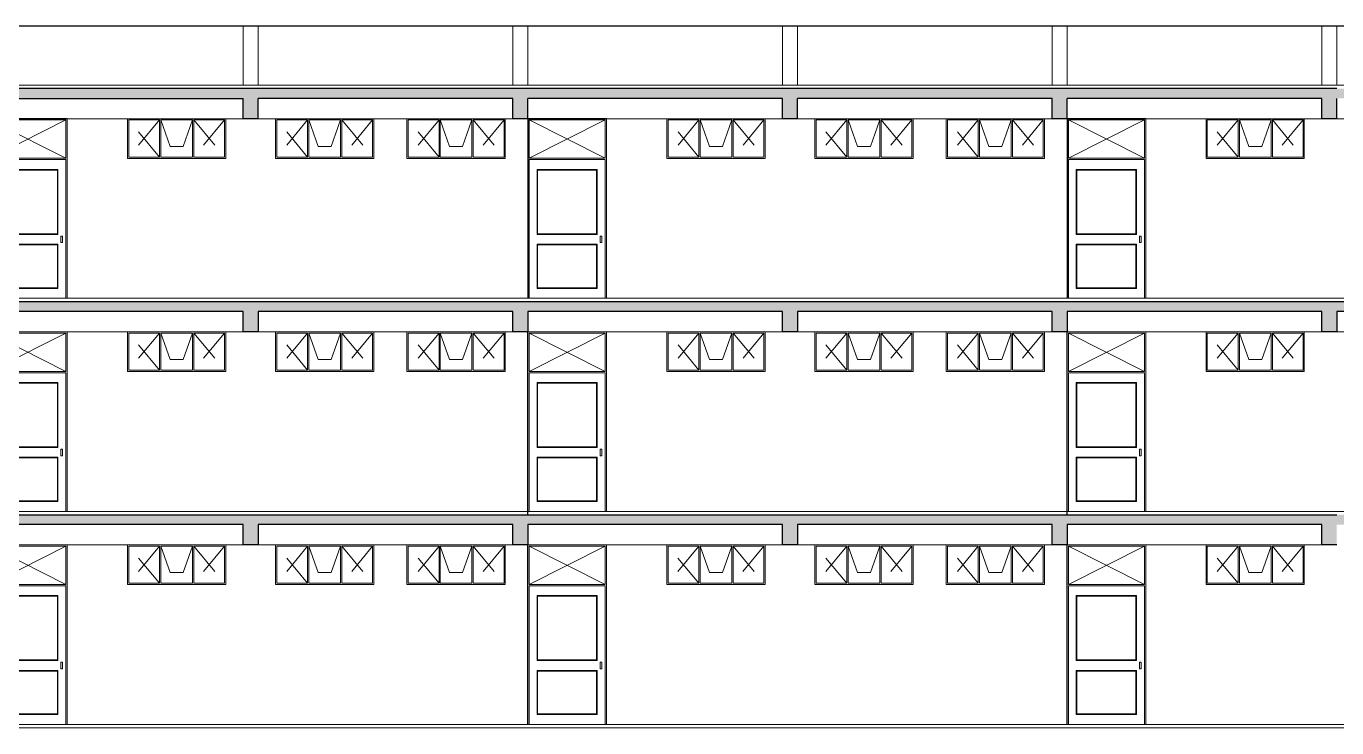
# Model space of a CAD drawing. Header units: metres. Extents: x 1545540 to 2027037, y 435419 to 693806.
# Drawn here: x 1961892 to 1981892, y 506841 to 517540 of the extents above; entities that cross this region are included whole.
import ezdxf

# ---------------------------------------------------------------- set-up
doc = ezdxf.new("R2010")
doc.units = ezdxf.units.M
doc.header["$LTSCALE"] = 1000
doc.linetypes.add('DASHED', pattern=[0.75, 0.5, -0.25])
for name, color, linetype, lineweight in [('coloum hatch', 254, 'Continuous', 9), ('Column', 252, 'Continuous', 30), ('Door', 54, 'Continuous', 13), ('elevation', 1, 'Continuous', 13), ('elevation-2', 1, 'Continuous', 5), ('FLOOR FINISH', 10, 'Continuous', 15), ('Hatch', 8, 'Continuous', 13), ('SLAB', 5, 'Continuous', 30), ('Ventilator', 6, 'DASHED', 18), ('Wall', 7, 'Continuous', 30), ('wall l', 7, 'Continuous', 20)]:
    doc.layers.add(name, color=color, linetype=linetype, lineweight=lineweight)

# ---------------------------------------------------------------- blocks, each defined once
blk = doc.blocks.new('Door')
at = {"layer": 'Door', "ltscale": 0.05}
for p, q in [((3648.704, 298.371), (3648.704, 301.111)), ((3648.704, 301.111), (3649.904, 301.111)), ((3648.724, 300.506), (3648.724, 301.091)), ((3648.724, 301.091), (3649.884, 301.091)), ((3648.724, 301.091), (3649.884, 300.506)), ((3649.884, 301.091), (3648.724, 300.506)), ((3649.884, 300.506), (3649.884, 301.091)), ((3649.904, 301.111), (3649.904, 298.371)), ((3649.904, 300.506), (3649.904, 301.071)), ((3649.884, 300.506), (3648.724, 300.506)), ((3649.884, 300.486), (3648.724, 300.486)), ((3649.764, 300.336), (3648.844, 300.336)), ((3648.844, 300.336), (3648.854, 300.326)), ((3649.754, 300.326), (3648.854, 300.326)), ((3649.754, 300.326), (3649.764, 300.336)), ((3648.854, 299.356), (3648.844, 299.346)), ((3648.844, 299.346), (3649.764, 299.346)), ((3648.854, 299.356), (3649.754, 299.356)), ((3649.754, 299.356), (3649.764, 299.346)), ((3648.844, 299.196), (3649.764, 299.196)), ((3648.854, 299.186), (3648.844, 299.196)), ((3648.854, 299.186), (3649.754, 299.186)), ((3649.754, 299.186), (3649.764, 299.196)), ((3648.854, 298.531), (3648.844, 298.521)), ((3649.764, 298.521), (3648.844, 298.521)), ((3649.754, 298.531), (3648.854, 298.531)), ((3649.754, 298.531), (3649.764, 298.521)), ((3649.904, 298.371), (3648.704, 298.371))]:
    blk.add_line(p, q, dxfattribs=at)
for points in [[(3648.724, 300.486), (3648.724, 298.371)], [(3649.884, 298.371), (3649.884, 300.486)], [(3648.844, 300.336), (3648.844, 299.346)], [(3648.854, 300.326), (3648.854, 299.356)], [(3649.754, 299.356), (3649.754, 300.326)], [(3649.764, 299.346), (3649.764, 300.336)], [(3648.844, 299.196), (3648.844, 298.521)], [(3648.854, 299.186), (3648.854, 298.531)], [(3649.754, 298.531), (3649.754, 299.186)], [(3649.764, 298.521), (3649.764, 299.196)]]:
    blk.add_lwpolyline(points, dxfattribs=at)
blk.add_lwpolyline([(3648.774, 299.321), (3648.799, 299.321), (3648.799, 299.221), (3648.774, 299.221)], close=True, dxfattribs=at)

msp = doc.modelspace()

# ---------------------------------------------------------------- hatches: boundary and pattern name
at = {"layer": 'Hatch', "ltscale": 0.05}
h = msp.add_hatch(dxfattribs=at)
h.set_pattern_fill('AR-CONC', color=256, scale=30, style=0)
h.set_pattern_definition([(130, (5654835.2, 949344.85), (-215.178055, -18.8256405), [22.5, -247.5]), (185, (5654835.2, 949344.85), (41.6254, 225.65764), [18, -198]), (79.5486, (5654817.26, 949343.28), (-173.552814, 206.831863), [19.122057, -210.342634]), (133.8158, (5654835.2, 949404.85), (-320.172315, -49.655704), [33.75, -371.25]), (83.3644, (5654808.5, 949400.7), (-280.398812, 292.23536), [28.683086, -315.5139]), (188.8158, (5654835.2, 949404.85), (-280.398583, 292.23558), [27, -297]), (159, (5654805.2, 949389.85), (-179.072116, -120.785667), [22.5, -247.5]), (214, (5654805.2, 949389.85), (-72.9946, 217.545013), [18, -198]), (108.5486, (5654790.27, 949379.78), (-252.066789, 96.759149), [19.122057, -210.342634]), (142.5, (5654835.2, 949344.85), (-3.6479566, 99.8681561), [0, -195.6, 0, -201, 0, -198.75]), (172.5, (5654835.2, 949344.85), (-78.9208612, 118.3235135), [0, -114.6, 0, -191.1, 0, -75.75]), (212.5, (5654902.1, 949344.85), (-160.1467308, -6.7664615), [0, -75, 0, -234, 0, -310.5]), (222.5, (5654932.1, 949344.85), (-174.955851, 30.0314947), [0, -97.5, 0, -155.4, 0, -220.5])])
h.paths.add_polyline_path([(1961087.1851, 516590.4103), (1981892.1851, 516590.4103), (1998352.1851, 516590.4103), (2002467.1851, 516590.4103), (2002467.1851, 516130.4103), (2002237.1851, 516130.4103), (2002237.1851, 516440.4103), (1998352.1851, 516440.4103), (1998352.1851, 516130.4103), (1998122.1851, 516130.4103), (1998122.1851, 516440.4103), (1994237.1851, 516440.4103), (1994237.1851, 516130.4103), (1994007.1851, 516130.4103), (1994007.1851, 516440.4103), (1990122.1851, 516440.4103), (1990122.1851, 516130.4103), (1989892.1851, 516130.4103), (1989892.1851, 516440.4103), (1986007.1851, 516440.4103), (1986007.1851, 516130.4103), (1985777.1851, 516130.4103), (1985777.1851, 516440.4103), (1981892.1851, 516440.4103), (1981892.1851, 516130.4103), (1981662.1851, 516130.4103), (1981662.1851, 516440.4103), (1977777.1851, 516440.4103), (1977777.1851, 516130.4103), (1977547.1851, 516130.4103), (1977547.1851, 516440.4103), (1973662.1851, 516440.4103), (1973662.1851, 516130.4103), (1973432.1851, 516130.4103), (1973432.1851, 516440.4103), (1969547.1851, 516440.4103), (1969547.1851, 516130.4103), (1969317.1851, 516130.4103), (1969317.1851, 516440.4103), (1965432.1851, 516440.4103), (1965432.1851, 516130.4103), (1965202.1851, 516130.4103), (1965202.1851, 516440.4103), (1961316.2869, 516440.4103), (1961316.2869, 516060.2694), (1961087.1851, 516060.2694)])
h = msp.add_hatch(dxfattribs=at)
h.set_pattern_fill('AR-CONC', color=256, scale=30, style=0)
h.set_pattern_definition([(130, (5654835.2, 962917.68), (-215.178055, -18.8256405), [22.5, -247.5]), (185, (5654835.2, 962917.68), (41.6254, 225.65764), [18, -198]), (79.5486, (5654817.26, 962916.11), (-173.552814, 206.831863), [19.122057, -210.342634]), (133.8158, (5654835.2, 962977.68), (-320.172315, -49.655704), [33.75, -371.25]), (83.3644, (5654808.5, 962973.54), (-280.398812, 292.23536), [28.683086, -315.5139]), (188.8158, (5654835.2, 962977.68), (-280.398583, 292.23558), [27, -297]), (159, (5654805.2, 962962.68), (-179.072116, -120.785667), [22.5, -247.5]), (214, (5654805.2, 962962.68), (-72.9946, 217.545013), [18, -198]), (108.5486, (5654790.27, 962952.62), (-252.066789, 96.759149), [19.122057, -210.342634]), (142.5, (5654835.2, 962917.68), (-3.6479566, 99.8681561), [0, -195.6, 0, -201, 0, -198.75]), (172.5, (5654835.2, 962917.68), (-78.9208612, 118.3235135), [0, -114.6, 0, -191.1, 0, -75.75]), (212.5, (5654902.1, 962917.68), (-160.1467308, -6.7664615), [0, -75, 0, -234, 0, -310.5]), (222.5, (5654932.1, 962917.68), (-174.955851, 30.0314947), [0, -97.5, 0, -155.4, 0, -220.5])])
h.paths.add_polyline_path([(1981892.1851, 513190.6183), (1981892.1851, 512880.6183), (1981662.1851, 512880.6183), (1981662.1851, 513190.6183), (1977777.1851, 513190.6183), (1977777.1851, 512880.6183), (1977547.1851, 512880.6183), (1977547.1851, 513190.6183), (1973662.1851, 513190.6183), (1973662.1851, 512880.6183), (1973432.1851, 512880.6183), (1973432.1851, 513190.6183), (1969547.1851, 513190.6183), (1969547.1851, 512880.6183), (1969317.1851, 512880.6183), (1969317.1851, 513190.6183), (1965432.1851, 513190.6183), (1965432.1851, 512880.6183), (1965202.1851, 512880.6183), (1965202.1851, 513190.6183), (1961317.1851, 513190.6183), (1961317.2081, 512810.4779), (1961087.2081, 512810.4779), (1961087.1851, 513340.6183), (1981892.1851, 513340.6183), (1998352.1851, 513340.6183), (2002467.1851, 513340.6183), (2002467.1851, 512880.6183), (2002237.1851, 512880.6183), (2002237.1851, 513190.6183), (1998352.1851, 513190.6183), (1998352.1851, 512880.6183), (1998122.1851, 512880.6183), (1998122.1851, 513190.6183), (1994237.1851, 513190.6183), (1994237.1851, 512880.6183), (1994007.1851, 512880.6183), (1994007.1851, 513190.6183), (1990122.1851, 513190.6183), (1990122.1851, 512880.6183), (1989892.1851, 512880.6183), (1989892.1851, 513190.6183), (1986007.1851, 513190.6183), (1986007.1851, 512880.6183), (1985777.1851, 512880.6183), (1985777.1851, 513190.6183)])
h = msp.add_hatch(dxfattribs=at)
h.set_pattern_fill('AR-CONC', color=256, scale=30, style=0)
h.set_pattern_definition([(130, (5654835.2, 959668.17), (-215.178055, -18.8256405), [22.5, -247.5]), (185, (5654835.2, 959668.17), (41.6254, 225.65764), [18, -198]), (79.5486, (5654817.26, 959666.6), (-173.552814, 206.831863), [19.122057, -210.342634]), (133.8158, (5654835.2, 959728.17), (-320.172315, -49.655704), [33.75, -371.25]), (83.3644, (5654808.5, 959724.03), (-280.398812, 292.23536), [28.683086, -315.5139]), (188.8158, (5654835.2, 959728.17), (-280.398583, 292.23558), [27, -297]), (159, (5654805.2, 959713.17), (-179.072116, -120.785667), [22.5, -247.5]), (214, (5654805.2, 959713.17), (-72.9946, 217.545013), [18, -198]), (108.5486, (5654790.27, 959703.1), (-252.066789, 96.759149), [19.122057, -210.342634]), (142.5, (5654835.2, 959668.17), (-3.6479566, 99.8681561), [0, -195.6, 0, -201, 0, -198.75]), (172.5, (5654835.2, 959668.17), (-78.9208612, 118.3235135), [0, -114.6, 0, -191.1, 0, -75.75]), (212.5, (5654902.1, 959668.17), (-160.1467308, -6.7664615), [0, -75, 0, -234, 0, -310.5]), (222.5, (5654932.1, 959668.17), (-174.955851, 30.0314947), [0, -97.5, 0, -155.4, 0, -220.5])])
h.paths.add_polyline_path([(1981892.1851, 509941.1075), (1981892.1851, 509631.1075), (1981662.1851, 509631.1075), (1981662.1851, 509941.1075), (1977777.1851, 509941.1075), (1977777.1851, 509631.1075), (1977547.1851, 509631.1075), (1977547.1851, 509941.1075), (1973662.1851, 509941.1075), (1973662.1851, 509631.1075), (1973432.1851, 509631.1075), (1973432.1851, 509941.1075), (1969547.1851, 509941.1075), (1969547.1851, 509631.1075), (1969317.1851, 509631.1075), (1969317.1851, 509941.1075), (1965432.1851, 509941.1075), (1965432.1851, 509631.1075), (1965202.1851, 509631.1075), (1965202.1851, 509941.1075), (1961317.1851, 509941.1075), (1961317.2081, 509560.9671), (1961087.2081, 509560.9671), (1961087.1851, 510091.1075), (1981892.1851, 510091.1075), (1998352.1851, 510091.1075), (2002467.1851, 510091.1075), (2002467.1851, 509631.1075), (2002237.1851, 509631.1075), (2002237.1851, 509941.1075), (1998352.1851, 509941.1075), (1998352.1851, 509631.1075), (1998122.1851, 509631.1075), (1998122.1851, 509941.1075), (1994237.1851, 509941.1075), (1994237.1851, 509631.1075), (1994007.1851, 509631.1075), (1994007.1851, 509941.1075), (1990122.1851, 509941.1075), (1990122.1851, 509631.1075), (1989892.1851, 509631.1075), (1989892.1851, 509941.1075), (1986007.1851, 509941.1075), (1986007.1851, 509631.1075), (1985777.1851, 509631.1075), (1985777.1851, 509941.1075)])

# ---------------------------------------------------------------- linework, layer by layer
at = {"layer": 'coloum hatch', "ltscale": 0.05}
for p, q in [((1965202.1851, 516640.4103), (1965202.1851, 517540.4103)), ((1965432.1851, 516640.4103), (1965432.1851, 517540.4103)), ((1969317.1851, 516640.4103), (1969317.1851, 517540.4103)), ((1969547.1851, 516640.4103), (1969547.1851, 517540.4103)), ((1973432.1851, 516640.4103), (1973432.1851, 517540.4103)), ((1973662.1851, 516640.4103), (1973662.1851, 517540.4103)), ((1977547.1851, 516640.4103), (1977547.1851, 517540.4103)), ((1977777.1851, 516640.4103), (1977777.1851, 517540.4103)), ((1981662.1851, 516640.4103), (1981662.1851, 517540.4103)), ((1981892.1851, 516640.4103), (1981892.1851, 517540.4103)), ((1969547.1851, 512880.6183), (1969547.1851, 510090.9671)), ((1977777.1851, 512880.6183), (1977777.1851, 510090.9671)), ((1969547.1851, 509630.9671), (1969547.1851, 506891.316)), ((1977777.1851, 509630.9671), (1977777.1851, 506891.316))]:
    msp.add_line(p, q, dxfattribs=at)
at = {"layer": 'Column', "ltscale": 0.05}
for p, q in [((1969547.1851, 516130.4103), (1969547.1851, 513390.6183)), ((1977777.1851, 516130.4103), (1977777.1851, 513388.8414)), ((1969547.1851, 510090.9671), (1969547.1851, 512880.6183)), ((1977777.1851, 510090.9671), (1977777.1851, 512880.6183)), ((1969547.1851, 506891.316), (1969547.1851, 509630.9671)), ((1977777.1851, 506891.316), (1977777.1851, 509630.9671))]:
    msp.add_line(p, q, dxfattribs=at)
at = {"layer": 'elevation', "ltscale": 0.05}
for p, q in [((2002470.6673, 516640.4103), (1961317.1851, 516640.4103)), ((2018966.2869, 513390.6183), (1961086.287, 513390.6183)), ((2018966.2869, 510140.9671), (1961086.287, 510140.9671))]:
    msp.add_line(p, q, dxfattribs=at)
at = {"layer": 'elevation-2', "ltscale": 0.05}
for p, q in [((1965202.1851, 516130.4103), (1961317.1851, 516130.4103)), ((1969317.1851, 516130.4103), (1965432.1851, 516130.4103)), ((1973432.1851, 516130.4103), (1969547.1851, 516130.4103)), ((1977547.1851, 516130.4103), (1973662.1851, 516130.4103)), ((1981662.1851, 516130.4103), (1977777.1851, 516130.4103)), ((1985777.1851, 516130.4103), (1981892.1851, 516130.4103)), ((1965202.1851, 512880.6183), (1961317.1851, 512880.6183)), ((1969317.1851, 512880.6183), (1965431.9286, 512880.6183)), ((1973431.9987, 512880.6182), (1969547.1851, 512880.6182)), ((1977547.1851, 512880.6182), (1973662.1851, 512880.6182)), ((1981662.1851, 512880.6183), (1977777.1851, 512880.6183)), ((1985777.1851, 512880.6183), (1981892.1851, 512880.6183)), ((1965202.1851, 509630.9671), (1961316.287, 509630.9671)), ((1969317.1851, 509630.9671), (1965432.1851, 509630.9671)), ((1973432.1851, 509630.9671), (1969547.1851, 509630.9671)), ((1977547.1851, 509630.9671), (1973662.1851, 509630.9671)), ((1981662.1851, 509630.9671), (1977777.1851, 509630.9671))]:
    msp.add_line(p, q, dxfattribs=at)
at = {"layer": 'FLOOR FINISH', "ltscale": 0.05}
for p, q in [((2018966.2869, 513390.7592), (1961086.287, 513390.7592)), ((2018966.2869, 510140.9671), (1961086.287, 510140.9671)), ((2018966.2869, 506891.316), (1956256.287, 506891.316))]:
    msp.add_line(p, q, dxfattribs=at)
at = {"layer": 'SLAB', "ltscale": 0.05}
for p, q in [((1981892.1851, 516590.4103), (1961087.1851, 516590.4103)), ((1965202.1851, 516130.4103), (1965202.1851, 516440.4103)), ((1969317.1851, 516440.4103), (1965432.01, 516440.4103)), ((1965432.1851, 516130.4103), (1965432.1851, 516440.4103)), ((1969317.1851, 516130.4103), (1969317.1851, 516440.4103)), ((1969547.1851, 516130.4103), (1969547.1851, 516440.4103)), ((1973432.1851, 516440.4103), (1969547.1851, 516440.4103)), ((1973432.1851, 516130.4103), (1973432.1851, 516440.4103)), ((1973662.1851, 516130.4103), (1973662.1851, 516440.4103)), ((1977547.1851, 516440.4103), (1973662.1851, 516440.4103)), ((1977547.1851, 516130.4103), (1977547.1851, 516440.4103)), ((1981662.1851, 516440.4103), (1977777.1851, 516440.4103)), ((1977777.1851, 516130.4103), (1977777.1851, 516440.4103)), ((1981662.1851, 516130.4103), (1981662.1851, 516440.4103)), ((1981892.1851, 516130.4103), (1981892.1851, 516440.4103)), ((1965432.1851, 516130.4103), (1965202.1851, 516130.4103)), ((1969547.1851, 516130.4103), (1969317.1851, 516130.4103)), ((1973662.1851, 516130.4103), (1973432.1851, 516130.4103)), ((1977777.1851, 516130.4103), (1977547.1851, 516130.4103)), ((1981892.1851, 516130.4103), (1981662.1851, 516130.4103))]:
    msp.add_line(p, q, dxfattribs=at)
for points in [[(1961087.1851, 516590.4103), (1961087.1851, 516060.2694), (1961316.2869, 516060.2694), (1961316.2869, 516440.4103), (1965202.1851, 516440.4103)], [(1961087.1851, 513340.6183), (1981892.1851, 513340.6183), (1998352.1851, 513340.6183), (2002467.1851, 513340.6183), (2002467.1851, 512880.6183), (2002237.1851, 512880.6183), (2002237.1851, 513190.6183), (1998352.1851, 513190.6183), (1998352.1851, 512880.6183), (1998122.1851, 512880.6183), (1998122.1851, 513190.6183), (1994237.1851, 513190.6183), (1994237.1851, 512880.6183), (1994007.1851, 512880.6183), (1994007.1851, 513190.6183), (1990122.1851, 513190.6183), (1990122.1851, 512880.6183), (1989892.1851, 512880.6183), (1989892.1851, 513190.6183), (1986007.1851, 513190.6183), (1986007.1851, 512880.6183), (1985777.1851, 512880.6183), (1985777.1851, 513190.6183), (1981892.1851, 513190.6183)], [(1981892.1851, 513190.6183), (1981892.1851, 512880.6183), (1981662.1851, 512880.6183), (1981662.1851, 513190.6183), (1977777.1851, 513190.6183), (1977777.1851, 512880.6183), (1977547.1851, 512880.6183), (1977547.1851, 513190.6183), (1973662.1851, 513190.6183), (1973662.1851, 512880.6183), (1973432.1851, 512880.6183), (1973432.1851, 513190.6183), (1969547.1851, 513190.6183), (1969547.1851, 512880.6183), (1969317.1851, 512880.6183), (1969317.1851, 513190.6183), (1965432.1851, 513190.6183), (1965432.1851, 512880.6183), (1965202.1851, 512880.6183), (1965202.1851, 513190.6183), (1961317.1851, 513190.6183)], [(1961087.1851, 510090.9671), (1981892.1851, 510090.9671)], [(1965432.1851, 509940.9671), (1965432.1851, 509630.9671), (1965202.1851, 509630.9671), (1965202.1851, 509940.9671), (1961316.287, 509940.9671)], [(1981892.1851, 509630.9671), (1981662.1851, 509630.9671), (1981662.1851, 509940.9671), (1977777.1851, 509940.9671), (1977777.1851, 509630.9671), (1977547.1851, 509630.9671), (1977547.1851, 509940.9671), (1973662.1851, 509940.9671), (1973662.1851, 509630.9671), (1973432.1851, 509630.9671), (1973432.1851, 509940.9671), (1969547.1851, 509940.9671), (1969547.1851, 509630.9671), (1969317.1851, 509630.9671), (1969317.1851, 509940.9671), (1965432.0101, 509940.9671)]]:
    msp.add_lwpolyline(points, dxfattribs=at)
at = {"layer": 'Ventilator', "linetype": 'Continuous'}
for p, q in [((1963456.2869, 516110.4103), (1963926.2869, 516110.4103)), ((1963456.2869, 515545.4103), (1963456.2869, 516110.4103)), ((1963926.2869, 515545.4103), (1963926.2869, 516110.4103)), ((1963946.2869, 516110.4103), (1964428.7869, 516110.4103)), ((1963946.2869, 515545.4103), (1963946.2869, 516110.4103)), ((1964428.7869, 516110.4103), (1964428.7869, 515545.4103)), ((1964448.7869, 516110.4103), (1964918.7869, 516110.4103)), ((1964448.7869, 516110.4103), (1964448.7869, 515545.4103)), ((1964918.7869, 516110.4103), (1964918.7869, 515545.4103)), ((1965716.2869, 516110.4104), (1966186.2869, 516110.4104)), ((1965716.2869, 515545.4104), (1965716.2869, 516110.4104)), ((1966186.2869, 515545.4104), (1966186.2869, 516110.4104)), ((1966206.2869, 516110.4104), (1966688.7869, 516110.4104)), ((1966206.2869, 515545.4104), (1966206.2869, 516110.4104)), ((1966688.7869, 516110.4104), (1966688.7869, 515545.4104)), ((1966708.7869, 516110.4104), (1967178.7869, 516110.4104)), ((1966708.7869, 516110.4104), (1966708.7869, 515545.4104)), ((1967178.7869, 516110.4104), (1967178.7869, 515545.4104)), ((1967721.2869, 516110.4103), (1968191.2869, 516110.4103)), ((1967721.2869, 515545.4103), (1967721.2869, 516110.4103)), ((1968191.2869, 515545.4103), (1968191.2869, 516110.4103)), ((1968211.2869, 516110.4103), (1968693.7869, 516110.4103)), ((1968211.2869, 515545.4103), (1968211.2869, 516110.4103)), ((1968693.7869, 516110.4103), (1968693.7869, 515545.4103)), ((1968713.7869, 516110.4103), (1969183.7869, 516110.4103)), ((1968713.7869, 516110.4103), (1968713.7869, 515545.4103)), ((1969183.7869, 516110.4103), (1969183.7869, 515545.4103)), ((1971688.4493, 516110.4103), (1972158.4493, 516110.4103)), ((1971688.4493, 515545.4103), (1971688.4493, 516110.4103)), ((1972158.4493, 515545.4103), (1972158.4493, 516110.4103)), ((1972178.4493, 516110.4103), (1972660.9493, 516110.4103)), ((1972178.4493, 515545.4103), (1972178.4493, 516110.4103)), ((1972660.9493, 516110.4103), (1972660.9493, 515545.4103)), ((1972680.9493, 516110.4103), (1973150.9493, 516110.4103)), ((1972680.9493, 516110.4103), (1972680.9493, 515545.4103)), ((1973150.9493, 516110.4103), (1973150.9493, 515545.4103)), ((1973946.2869, 516110.4103), (1974416.2869, 516110.4103)), ((1973946.2869, 515545.4103), (1973946.2869, 516110.4103)), ((1974416.2869, 515545.4103), (1974416.2869, 516110.4103)), ((1974436.2869, 516110.4103), (1974918.7869, 516110.4103)), ((1974436.2869, 515545.4103), (1974436.2869, 516110.4103)), ((1974918.7869, 516110.4103), (1974918.7869, 515545.4103)), ((1974938.7869, 516110.4103), (1975408.7869, 516110.4103)), ((1974938.7869, 516110.4103), (1974938.7869, 515545.4103)), ((1975408.7869, 516110.4103), (1975408.7869, 515545.4103)), ((1975951.2869, 516110.4103), (1976421.2869, 516110.4103)), ((1975951.2869, 515545.4103), (1975951.2869, 516110.4103)), ((1976421.2869, 515545.4103), (1976421.2869, 516110.4103)), ((1976441.2869, 516110.4103), (1976923.7869, 516110.4103)), ((1976441.2869, 515545.4103), (1976441.2869, 516110.4103)), ((1976923.7869, 516110.4103), (1976923.7869, 515545.4103)), ((1976943.7869, 516110.4103), (1977413.7869, 516110.4103)), ((1976943.7869, 516110.4103), (1976943.7869, 515545.4103)), ((1977413.7869, 516110.4103), (1977413.7869, 515545.4103)), ((1979916.2869, 516110.4104), (1980386.2869, 516110.4104)), ((1979916.2869, 515545.4104), (1979916.2869, 516110.4104)), ((1980386.2869, 515545.4104), (1980386.2869, 516110.4104)), ((1980406.2869, 516110.4104), (1980888.7869, 516110.4104)), ((1980406.2869, 515545.4104), (1980406.2869, 516110.4104)), ((1980888.7869, 516110.4104), (1980888.7869, 515545.4104)), ((1980908.7869, 516110.4104), (1981378.7869, 516110.4104)), ((1980908.7869, 516110.4104), (1980908.7869, 515545.4104)), ((1981378.7869, 516110.4104), (1981378.7869, 515545.4104)), ((1963926.2869, 515545.4103), (1963456.2869, 515545.4103)), ((1964428.7869, 515545.4103), (1963946.2869, 515545.4103)), ((1964918.7869, 515545.4103), (1964448.7869, 515545.4103)), ((1966186.2869, 515545.4104), (1965716.2869, 515545.4104)), ((1966688.7869, 515545.4104), (1966206.2869, 515545.4104)), ((1967178.7869, 515545.4104), (1966708.7869, 515545.4104)), ((1968191.2869, 515545.4103), (1967721.2869, 515545.4103)), ((1968693.7869, 515545.4103), (1968211.2869, 515545.4103)), ((1969183.7869, 515545.4103), (1968713.7869, 515545.4103)), ((1972158.4493, 515545.4103), (1971688.4493, 515545.4103)), ((1972660.9493, 515545.4103), (1972178.4493, 515545.4103)), ((1973150.9493, 515545.4103), (1972680.9493, 515545.4103)), ((1974416.2869, 515545.4103), (1973946.2869, 515545.4103)), ((1974918.7869, 515545.4103), (1974436.2869, 515545.4103)), ((1975408.7869, 515545.4103), (1974938.7869, 515545.4103)), ((1976421.2869, 515545.4103), (1975951.2869, 515545.4103)), ((1976923.7869, 515545.4103), (1976441.2869, 515545.4103)), ((1977413.7869, 515545.4103), (1976943.7869, 515545.4103)), ((1980386.2869, 515545.4104), (1979916.2869, 515545.4104)), ((1980888.7869, 515545.4104), (1980406.2869, 515545.4104)), ((1981378.7869, 515545.4104), (1980908.7869, 515545.4104)), ((1963456.2869, 512860.6183), (1963926.2869, 512860.6183)), ((1963456.2869, 512295.6183), (1963456.2869, 512860.6183)), ((1963926.2869, 512295.6183), (1963926.2869, 512860.6183)), ((1963946.2869, 512860.6183), (1964428.7869, 512860.6183)), ((1963946.2869, 512295.6183), (1963946.2869, 512860.6183)), ((1964428.7869, 512860.6183), (1964428.7869, 512295.6183)), ((1964448.7869, 512860.6183), (1964918.7869, 512860.6183)), ((1964448.7869, 512860.6183), (1964448.7869, 512295.6183)), ((1964918.7869, 512860.6183), (1964918.7869, 512295.6183)), ((1965716.2869, 512860.6183), (1966186.2869, 512860.6183)), ((1965716.2869, 512295.6183), (1965716.2869, 512860.6183)), ((1966186.2869, 512295.6183), (1966186.2869, 512860.6183)), ((1966206.2869, 512860.6183), (1966688.7869, 512860.6183)), ((1966206.2869, 512295.6183), (1966206.2869, 512860.6183)), ((1966688.7869, 512860.6183), (1966688.7869, 512295.6183)), ((1966708.7869, 512860.6183), (1967178.7869, 512860.6183)), ((1966708.7869, 512860.6183), (1966708.7869, 512295.6183)), ((1967178.7869, 512860.6183), (1967178.7869, 512295.6183)), ((1967721.2869, 512860.6183), (1968191.2869, 512860.6183)), ((1967721.2869, 512295.6183), (1967721.2869, 512860.6183)), ((1968191.2869, 512295.6183), (1968191.2869, 512860.6183)), ((1968211.2869, 512860.6183), (1968693.7869, 512860.6183)), ((1968211.2869, 512295.6183), (1968211.2869, 512860.6183)), ((1968693.7869, 512860.6183), (1968693.7869, 512295.6183)), ((1968713.7869, 512860.6183), (1969183.7869, 512860.6183)), ((1968713.7869, 512860.6183), (1968713.7869, 512295.6183)), ((1969183.7869, 512860.6183), (1969183.7869, 512295.6183)), ((1971688.4493, 512860.6182), (1972158.4493, 512860.6182)), ((1971688.4493, 512295.6182), (1971688.4493, 512860.6182)), ((1972158.4493, 512295.6182), (1972158.4493, 512860.6182)), ((1972178.4493, 512860.6182), (1972660.9493, 512860.6182)), ((1972178.4493, 512295.6182), (1972178.4493, 512860.6182)), ((1972660.9493, 512860.6182), (1972660.9493, 512295.6182)), ((1972680.9493, 512860.6182), (1973150.9493, 512860.6182)), ((1972680.9493, 512860.6182), (1972680.9493, 512295.6182)), ((1973150.9493, 512860.6182), (1973150.9493, 512295.6182)), ((1973946.2869, 512860.6182), (1974416.2869, 512860.6182)), ((1973946.2869, 512295.6182), (1973946.2869, 512860.6182)), ((1974416.2869, 512295.6182), (1974416.2869, 512860.6182)), ((1974436.2869, 512860.6182), (1974918.7869, 512860.6182)), ((1974436.2869, 512295.6182), (1974436.2869, 512860.6182)), ((1974918.7869, 512860.6182), (1974918.7869, 512295.6182)), ((1974938.7869, 512860.6182), (1975408.7869, 512860.6182)), ((1974938.7869, 512860.6182), (1974938.7869, 512295.6182)), ((1975408.7869, 512860.6182), (1975408.7869, 512295.6182)), ((1975951.2869, 512860.6182), (1976421.2869, 512860.6182)), ((1975951.2869, 512295.6182), (1975951.2869, 512860.6182)), ((1976421.2869, 512295.6182), (1976421.2869, 512860.6182)), ((1976441.2869, 512860.6182), (1976923.7869, 512860.6182)), ((1976441.2869, 512295.6182), (1976441.2869, 512860.6182)), ((1976923.7869, 512860.6182), (1976923.7869, 512295.6182)), ((1976943.7869, 512860.6182), (1977413.7869, 512860.6182)), ((1976943.7869, 512860.6182), (1976943.7869, 512295.6182)), ((1977413.7869, 512860.6182), (1977413.7869, 512295.6182)), ((1979916.2869, 512860.6183), (1980386.2869, 512860.6183)), ((1979916.2869, 512295.6183), (1979916.2869, 512860.6183)), ((1980386.2869, 512295.6183), (1980386.2869, 512860.6183)), ((1980406.2869, 512860.6183), (1980888.7869, 512860.6183)), ((1980406.2869, 512295.6183), (1980406.2869, 512860.6183)), ((1980888.7869, 512860.6183), (1980888.7869, 512295.6183)), ((1980908.7869, 512860.6183), (1981378.7869, 512860.6183)), ((1980908.7869, 512860.6183), (1980908.7869, 512295.6183)), ((1981378.7869, 512860.6183), (1981378.7869, 512295.6183)), ((1963926.2869, 512295.6183), (1963456.2869, 512295.6183)), ((1964428.7869, 512295.6183), (1963946.2869, 512295.6183)), ((1964918.7869, 512295.6183), (1964448.7869, 512295.6183)), ((1966186.2869, 512295.6183), (1965716.2869, 512295.6183)), ((1966688.7869, 512295.6183), (1966206.2869, 512295.6183)), ((1967178.7869, 512295.6183), (1966708.7869, 512295.6183)), ((1968191.2869, 512295.6183), (1967721.2869, 512295.6183)), ((1968693.7869, 512295.6183), (1968211.2869, 512295.6183)), ((1969183.7869, 512295.6183), (1968713.7869, 512295.6183)), ((1972158.4493, 512295.6182), (1971688.4493, 512295.6182)), ((1972660.9493, 512295.6182), (1972178.4493, 512295.6182)), ((1973150.9493, 512295.6182), (1972680.9493, 512295.6182)), ((1974416.2869, 512295.6182), (1973946.2869, 512295.6182)), ((1974918.7869, 512295.6182), (1974436.2869, 512295.6182)), ((1975408.7869, 512295.6182), (1974938.7869, 512295.6182)), ((1976421.2869, 512295.6182), (1975951.2869, 512295.6182)), ((1976923.7869, 512295.6182), (1976441.2869, 512295.6182)), ((1977413.7869, 512295.6182), (1976943.7869, 512295.6182)), ((1980386.2869, 512295.6183), (1979916.2869, 512295.6183)), ((1980888.7869, 512295.6183), (1980406.2869, 512295.6183)), ((1981378.7869, 512295.6183), (1980908.7869, 512295.6183)), ((1963456.2869, 509610.9671), (1963926.2869, 509610.9671)), ((1963456.2869, 509045.9671), (1963456.2869, 509610.9671)), ((1963926.2869, 509045.9671), (1963926.2869, 509610.9671)), ((1963946.2869, 509610.9671), (1964428.7869, 509610.9671)), ((1963946.2869, 509045.9671), (1963946.2869, 509610.9671)), ((1964428.7869, 509610.9671), (1964428.7869, 509045.9671)), ((1964448.7869, 509610.9671), (1964918.7869, 509610.9671)), ((1964448.7869, 509610.9671), (1964448.7869, 509045.9671)), ((1964918.7869, 509610.9671), (1964918.7869, 509045.9671)), ((1965716.2869, 509610.9671), (1966186.2869, 509610.9671)), ((1965716.2869, 509045.9671), (1965716.2869, 509610.9671)), ((1966186.2869, 509045.9671), (1966186.2869, 509610.9671)), ((1966206.2869, 509610.9671), (1966688.7869, 509610.9671)), ((1966206.2869, 509045.9671), (1966206.2869, 509610.9671)), ((1966688.7869, 509610.9671), (1966688.7869, 509045.9671)), ((1966708.7869, 509610.9671), (1967178.7869, 509610.9671)), ((1966708.7869, 509610.9671), (1966708.7869, 509045.9671)), ((1967178.7869, 509610.9671), (1967178.7869, 509045.9671)), ((1967721.2869, 509610.9671), (1968191.2869, 509610.9671)), ((1967721.2869, 509045.9671), (1967721.2869, 509610.9671)), ((1968191.2869, 509045.9671), (1968191.2869, 509610.9671)), ((1968211.2869, 509610.9671), (1968693.7869, 509610.9671)), ((1968211.2869, 509045.9671), (1968211.2869, 509610.9671)), ((1968693.7869, 509610.9671), (1968693.7869, 509045.9671)), ((1968713.7869, 509610.9671), (1969183.7869, 509610.9671)), ((1968713.7869, 509610.9671), (1968713.7869, 509045.9671)), ((1969183.7869, 509610.9671), (1969183.7869, 509045.9671)), ((1971686.2869, 509610.9671), (1972156.2869, 509610.9671)), ((1971686.2869, 509045.9671), (1971686.2869, 509610.9671)), ((1972156.2869, 509045.9671), (1972156.2869, 509610.9671)), ((1972176.2869, 509610.9671), (1972658.7869, 509610.9671)), ((1972176.2869, 509045.9671), (1972176.2869, 509610.9671)), ((1972658.7869, 509610.9671), (1972658.7869, 509045.9671)), ((1972678.7869, 509610.9671), (1973148.7869, 509610.9671)), ((1972678.7869, 509610.9671), (1972678.7869, 509045.9671)), ((1973148.7869, 509610.9671), (1973148.7869, 509045.9671)), ((1973946.2869, 509610.9671), (1974416.2869, 509610.9671)), ((1973946.2869, 509045.9671), (1973946.2869, 509610.9671)), ((1974416.2869, 509045.9671), (1974416.2869, 509610.9671)), ((1974436.2869, 509610.9671), (1974918.7869, 509610.9671)), ((1974436.2869, 509045.9671), (1974436.2869, 509610.9671)), ((1974918.7869, 509610.9671), (1974918.7869, 509045.9671)), ((1974938.7869, 509610.9671), (1975408.7869, 509610.9671)), ((1974938.7869, 509610.9671), (1974938.7869, 509045.9671)), ((1975408.7869, 509610.9671), (1975408.7869, 509045.9671)), ((1975951.2869, 509610.9671), (1976421.2869, 509610.9671)), ((1975951.2869, 509045.9671), (1975951.2869, 509610.9671)), ((1976421.2869, 509045.9671), (1976421.2869, 509610.9671)), ((1976441.2869, 509610.9671), (1976923.7869, 509610.9671)), ((1976441.2869, 509045.9671), (1976441.2869, 509610.9671)), ((1976923.7869, 509610.9671), (1976923.7869, 509045.9671)), ((1976943.7869, 509610.9671), (1977413.7869, 509610.9671)), ((1976943.7869, 509610.9671), (1976943.7869, 509045.9671)), ((1977413.7869, 509610.9671), (1977413.7869, 509045.9671)), ((1979916.2869, 509610.9671), (1980386.2869, 509610.9671)), ((1979916.2869, 509045.9671), (1979916.2869, 509610.9671)), ((1980386.2869, 509045.9671), (1980386.2869, 509610.9671)), ((1980406.2869, 509610.9671), (1980888.7869, 509610.9671)), ((1980406.2869, 509045.9671), (1980406.2869, 509610.9671)), ((1980888.7869, 509610.9671), (1980888.7869, 509045.9671)), ((1980908.7869, 509610.9671), (1981378.7869, 509610.9671)), ((1980908.7869, 509610.9671), (1980908.7869, 509045.9671)), ((1981378.7869, 509610.9671), (1981378.7869, 509045.9671)), ((1963926.2869, 509045.9671), (1963456.2869, 509045.9671)), ((1964428.7869, 509045.9671), (1963946.2869, 509045.9671)), ((1964918.7869, 509045.9671), (1964448.7869, 509045.9671)), ((1966186.2869, 509045.9671), (1965716.2869, 509045.9671)), ((1966688.7869, 509045.9671), (1966206.2869, 509045.9671)), ((1967178.7869, 509045.9671), (1966708.7869, 509045.9671)), ((1968191.2869, 509045.9671), (1967721.2869, 509045.9671)), ((1968693.7869, 509045.9671), (1968211.2869, 509045.9671)), ((1969183.7869, 509045.9671), (1968713.7869, 509045.9671)), ((1972156.2869, 509045.9671), (1971686.2869, 509045.9671)), ((1972658.7869, 509045.9671), (1972176.2869, 509045.9671)), ((1973148.7869, 509045.9671), (1972678.7869, 509045.9671)), ((1974416.2869, 509045.9671), (1973946.2869, 509045.9671)), ((1974918.7869, 509045.9671), (1974436.2869, 509045.9671)), ((1975408.7869, 509045.9671), (1974938.7869, 509045.9671)), ((1976421.2869, 509045.9671), (1975951.2869, 509045.9671)), ((1976923.7869, 509045.9671), (1976441.2869, 509045.9671)), ((1977413.7869, 509045.9671), (1976943.7869, 509045.9671)), ((1980386.2869, 509045.9671), (1979916.2869, 509045.9671)), ((1980888.7869, 509045.9671), (1980406.2869, 509045.9671)), ((1981378.7869, 509045.9671), (1980908.7869, 509045.9671))]:
    msp.add_line(p, q, dxfattribs=at)
at = {"layer": 'Ventilator'}
for p, q in [((1963926.2869, 516110.4103), (1963456.2869, 515545.4103)), ((1963926.2869, 515545.4103), (1963456.2869, 516110.4103)), ((1963946.2869, 516110.4103), (1964087.8082, 515708.4676)), ((1964428.7869, 516110.4103), (1964287.2657, 515708.4676)), ((1964448.7869, 516110.4103), (1964918.7869, 515545.4103)), ((1964918.7869, 516110.4103), (1964448.7869, 515545.4103)), ((1966186.2869, 516110.4104), (1965716.2869, 515545.4104)), ((1966186.2869, 515545.4104), (1965716.2869, 516110.4104)), ((1966206.2869, 516110.4104), (1966347.8082, 515708.4677)), ((1966688.7869, 516110.4104), (1966547.2657, 515708.4677)), ((1966708.7869, 516110.4104), (1967178.7869, 515545.4104)), ((1967178.7869, 516110.4104), (1966708.7869, 515545.4104)), ((1968191.2869, 516110.4103), (1967721.2869, 515545.4103)), ((1968191.2869, 515545.4103), (1967721.2869, 516110.4103)), ((1968211.2869, 516110.4103), (1968352.8082, 515708.4676)), ((1968693.7869, 516110.4103), (1968552.2657, 515708.4676)), ((1968713.7869, 516110.4103), (1969183.7869, 515545.4103)), ((1969183.7869, 516110.4103), (1968713.7869, 515545.4103)), ((1972158.4493, 516110.4103), (1971688.4493, 515545.4103)), ((1972158.4493, 515545.4103), (1971688.4493, 516110.4103)), ((1972178.4493, 516110.4103), (1972319.9705, 515708.4676)), ((1972660.9493, 516110.4103), (1972519.428, 515708.4676)), ((1972680.9493, 516110.4103), (1973150.9493, 515545.4103)), ((1973150.9493, 516110.4103), (1972680.9493, 515545.4103)), ((1974416.2869, 516110.4103), (1973946.2869, 515545.4103)), ((1974416.2869, 515545.4103), (1973946.2869, 516110.4103)), ((1974436.2869, 516110.4103), (1974577.8082, 515708.4676)), ((1974918.7869, 516110.4103), (1974777.2657, 515708.4676)), ((1974938.7869, 516110.4103), (1975408.7869, 515545.4103)), ((1975408.7869, 516110.4103), (1974938.7869, 515545.4103)), ((1976421.2869, 516110.4103), (1975951.2869, 515545.4103)), ((1976421.2869, 515545.4103), (1975951.2869, 516110.4103)), ((1976441.2869, 516110.4103), (1976582.8082, 515708.4676)), ((1976923.7869, 516110.4103), (1976782.2657, 515708.4676)), ((1976943.7869, 516110.4103), (1977413.7869, 515545.4103)), ((1977413.7869, 516110.4103), (1976943.7869, 515545.4103)), ((1980386.2869, 516110.4104), (1979916.2869, 515545.4104)), ((1980386.2869, 515545.4104), (1979916.2869, 516110.4104)), ((1980406.2869, 516110.4104), (1980547.8082, 515708.4677)), ((1980888.7869, 516110.4104), (1980747.2656, 515708.4677)), ((1980908.7869, 516110.4104), (1981378.7869, 515545.4104)), ((1981378.7869, 516110.4104), (1980908.7869, 515545.4104)), ((1964287.2657, 515708.4676), (1964087.8082, 515708.4676)), ((1966547.2657, 515708.4677), (1966347.8082, 515708.4677)), ((1968552.2657, 515708.4676), (1968352.8082, 515708.4676)), ((1972519.428, 515708.4676), (1972319.9705, 515708.4676)), ((1974777.2657, 515708.4676), (1974577.8082, 515708.4676)), ((1976782.2657, 515708.4676), (1976582.8082, 515708.4676)), ((1980747.2656, 515708.4677), (1980547.8082, 515708.4677)), ((1963926.2869, 512860.6183), (1963456.2869, 512295.6183)), ((1963926.2869, 512295.6183), (1963456.2869, 512860.6183)), ((1963946.2869, 512860.6183), (1964087.8082, 512458.6756)), ((1964428.7869, 512860.6183), (1964287.2657, 512458.6756)), ((1964448.7869, 512860.6183), (1964918.7869, 512295.6183)), ((1964918.7869, 512860.6183), (1964448.7869, 512295.6183)), ((1966186.2869, 512860.6183), (1965716.2869, 512295.6183)), ((1966186.2869, 512295.6183), (1965716.2869, 512860.6183)), ((1966206.2869, 512860.6183), (1966347.8082, 512458.6757)), ((1966688.7869, 512860.6183), (1966547.2657, 512458.6757)), ((1966708.7869, 512860.6183), (1967178.7869, 512295.6183)), ((1967178.7869, 512860.6183), (1966708.7869, 512295.6183)), ((1968191.2869, 512860.6183), (1967721.2869, 512295.6183)), ((1968191.2869, 512295.6183), (1967721.2869, 512860.6183)), ((1968211.2869, 512860.6183), (1968352.8082, 512458.6756)), ((1968693.7869, 512860.6183), (1968552.2657, 512458.6756)), ((1968713.7869, 512860.6183), (1969183.7869, 512295.6183)), ((1969183.7869, 512860.6183), (1968713.7869, 512295.6183)), ((1972158.4493, 512860.6182), (1971688.4493, 512295.6182)), ((1972158.4493, 512295.6182), (1971688.4493, 512860.6182)), ((1972178.4493, 512860.6182), (1972319.9705, 512458.6756)), ((1972660.9493, 512860.6182), (1972519.428, 512458.6756)), ((1972680.9493, 512860.6182), (1973150.9493, 512295.6182)), ((1973150.9493, 512860.6182), (1972680.9493, 512295.6182)), ((1974416.2869, 512860.6182), (1973946.2869, 512295.6182)), ((1974416.2869, 512295.6182), (1973946.2869, 512860.6182)), ((1974436.2869, 512860.6182), (1974577.8082, 512458.6756)), ((1974918.7869, 512860.6182), (1974777.2657, 512458.6756)), ((1974938.7869, 512860.6182), (1975408.7869, 512295.6182)), ((1975408.7869, 512860.6182), (1974938.7869, 512295.6182)), ((1976421.2869, 512860.6182), (1975951.2869, 512295.6182)), ((1976421.2869, 512295.6182), (1975951.2869, 512860.6182)), ((1976441.2869, 512860.6182), (1976582.8082, 512458.6756)), ((1976923.7869, 512860.6182), (1976782.2657, 512458.6756)), ((1976943.7869, 512860.6182), (1977413.7869, 512295.6182)), ((1977413.7869, 512860.6182), (1976943.7869, 512295.6182)), ((1980386.2869, 512860.6183), (1979916.2869, 512295.6183)), ((1980386.2869, 512295.6183), (1979916.2869, 512860.6183)), ((1980406.2869, 512860.6183), (1980547.8082, 512458.6756)), ((1980888.7869, 512860.6183), (1980747.2656, 512458.6756)), ((1980908.7869, 512860.6183), (1981378.7869, 512295.6183)), ((1981378.7869, 512860.6183), (1980908.7869, 512295.6183)), ((1964287.2657, 512458.6756), (1964087.8082, 512458.6756)), ((1966547.2657, 512458.6757), (1966347.8082, 512458.6757)), ((1968552.2657, 512458.6756), (1968352.8082, 512458.6756)), ((1972519.428, 512458.6756), (1972319.9705, 512458.6756)), ((1974777.2657, 512458.6756), (1974577.8082, 512458.6756)), ((1976782.2657, 512458.6756), (1976582.8082, 512458.6756)), ((1980747.2656, 512458.6756), (1980547.8082, 512458.6756)), ((1963926.2869, 509610.9671), (1963456.2869, 509045.9671)), ((1963926.2869, 509045.9671), (1963456.2869, 509610.9671)), ((1963946.2869, 509610.9671), (1964087.8082, 509209.0244)), ((1964428.7869, 509610.9671), (1964287.2657, 509209.0244)), ((1964448.7869, 509610.9671), (1964918.7869, 509045.9671)), ((1964918.7869, 509610.9671), (1964448.7869, 509045.9671)), ((1966186.2869, 509610.9671), (1965716.2869, 509045.9671)), ((1966186.2869, 509045.9671), (1965716.2869, 509610.9671)), ((1966206.2869, 509610.9671), (1966347.8082, 509209.0245)), ((1966688.7869, 509610.9671), (1966547.2657, 509209.0245)), ((1966708.7869, 509610.9671), (1967178.7869, 509045.9671)), ((1967178.7869, 509610.9671), (1966708.7869, 509045.9671)), ((1968191.2869, 509610.9671), (1967721.2869, 509045.9671)), ((1968191.2869, 509045.9671), (1967721.2869, 509610.9671)), ((1968211.2869, 509610.9671), (1968352.8082, 509209.0245)), ((1968693.7869, 509610.9671), (1968552.2657, 509209.0245)), ((1968713.7869, 509610.9671), (1969183.7869, 509045.9671)), ((1969183.7869, 509610.9671), (1968713.7869, 509045.9671)), ((1972156.2869, 509610.9671), (1971686.2869, 509045.9671)), ((1972156.2869, 509045.9671), (1971686.2869, 509610.9671)), ((1972176.2869, 509610.9671), (1972317.8082, 509209.0244)), ((1972658.7869, 509610.9671), (1972517.2657, 509209.0244)), ((1972678.7869, 509610.9671), (1973148.7869, 509045.9671)), ((1973148.7869, 509610.9671), (1972678.7869, 509045.9671)), ((1974416.2869, 509610.9671), (1973946.2869, 509045.9671)), ((1974416.2869, 509045.9671), (1973946.2869, 509610.9671)), ((1974436.2869, 509610.9671), (1974577.8082, 509209.0244)), ((1974918.7869, 509610.9671), (1974777.2657, 509209.0244)), ((1974938.7869, 509610.9671), (1975408.7869, 509045.9671)), ((1975408.7869, 509610.9671), (1974938.7869, 509045.9671)), ((1976421.2869, 509610.9671), (1975951.2869, 509045.9671)), ((1976421.2869, 509045.9671), (1975951.2869, 509610.9671)), ((1976441.2869, 509610.9671), (1976582.8082, 509209.0244)), ((1976923.7869, 509610.9671), (1976782.2657, 509209.0244)), ((1976943.7869, 509610.9671), (1977413.7869, 509045.9671)), ((1977413.7869, 509610.9671), (1976943.7869, 509045.9671)), ((1980386.2869, 509610.9671), (1979916.2869, 509045.9671)), ((1980386.2869, 509045.9671), (1979916.2869, 509610.9671)), ((1980406.2869, 509610.9671), (1980547.8082, 509209.0245)), ((1980888.7869, 509610.9671), (1980747.2656, 509209.0245)), ((1980908.7869, 509610.9671), (1981378.7869, 509045.9671)), ((1981378.7869, 509610.9671), (1980908.7869, 509045.9671)), ((1964287.2657, 509209.0244), (1964087.8082, 509209.0244)), ((1966547.2657, 509209.0245), (1966347.8082, 509209.0245)), ((1968552.2657, 509209.0245), (1968352.8082, 509209.0245)), ((1972517.2657, 509209.0244), (1972317.8082, 509209.0244)), ((1974777.2657, 509209.0244), (1974577.8082, 509209.0244)), ((1976782.2657, 509209.0244), (1976582.8082, 509209.0244)), ((1980747.2656, 509209.0245), (1980547.8082, 509209.0245))]:
    msp.add_line(p, q, dxfattribs=at)
at = {"layer": 'Ventilator', "linetype": 'Continuous'}
for points in [[(1963946.2869, 515525.4103), (1963436.2869, 515525.4103), (1963436.2869, 516130.4103), (1964936.2869, 516130.4103), (1964936.2869, 515525.4103), (1963946.2869, 515525.4103)], [(1966206.2869, 515525.4104), (1965696.2869, 515525.4104), (1965696.2869, 516130.4104), (1967196.2869, 516130.4104), (1967196.2869, 515525.4104), (1966206.2869, 515525.4104)], [(1968211.2869, 515525.4103), (1967701.2869, 515525.4103), (1967701.2869, 516130.4103), (1969201.2869, 516130.4103), (1969201.2869, 515525.4103), (1968211.2869, 515525.4103)], [(1972178.4493, 515525.4103), (1971668.4493, 515525.4103), (1971668.4493, 516130.4103), (1973168.4493, 516130.4103), (1973168.4493, 515525.4103), (1972178.4493, 515525.4103)], [(1974436.2869, 515525.4103), (1973926.2869, 515525.4103), (1973926.2869, 516130.4103), (1975426.2869, 516130.4103), (1975426.2869, 515525.4103), (1974436.2869, 515525.4103)], [(1976441.2869, 515525.4103), (1975931.2869, 515525.4103), (1975931.2869, 516130.4103), (1977431.2869, 516130.4103), (1977431.2869, 515525.4103), (1976441.2869, 515525.4103)], [(1980406.2869, 515525.4104), (1979896.2869, 515525.4104), (1979896.2869, 516130.4104), (1981396.2869, 516130.4104), (1981396.2869, 515525.4104), (1980406.2869, 515525.4104)], [(1963946.2869, 512275.6183), (1963436.2869, 512275.6183), (1963436.2869, 512880.6183), (1964936.2869, 512880.6183), (1964936.2869, 512275.6183), (1963946.2869, 512275.6183)], [(1966206.2869, 512275.6183), (1965696.2869, 512275.6183), (1965696.2869, 512880.6183), (1967196.2869, 512880.6183), (1967196.2869, 512275.6183), (1966206.2869, 512275.6183)], [(1968211.2869, 512275.6183), (1967701.2869, 512275.6183), (1967701.2869, 512880.6183), (1969201.2869, 512880.6183), (1969201.2869, 512275.6183), (1968211.2869, 512275.6183)], [(1972178.4493, 512275.6182), (1971668.4493, 512275.6182), (1971668.4493, 512880.6182), (1973168.4493, 512880.6182), (1973168.4493, 512275.6182), (1972178.4493, 512275.6182)], [(1974436.2869, 512275.6182), (1973926.2869, 512275.6182), (1973926.2869, 512880.6182), (1975426.2869, 512880.6182), (1975426.2869, 512275.6182), (1974436.2869, 512275.6182)], [(1976441.2869, 512275.6182), (1975931.2869, 512275.6182), (1975931.2869, 512880.6182), (1977431.2869, 512880.6182), (1977431.2869, 512275.6182), (1976441.2869, 512275.6182)], [(1980406.2869, 512275.6183), (1979896.2869, 512275.6183), (1979896.2869, 512880.6183), (1981396.2869, 512880.6183), (1981396.2869, 512275.6183), (1980406.2869, 512275.6183)], [(1963946.2869, 509025.9671), (1963436.2869, 509025.9671), (1963436.2869, 509630.9671), (1964936.2869, 509630.9671), (1964936.2869, 509025.9671), (1963946.2869, 509025.9671)], [(1966206.2869, 509025.9671), (1965696.2869, 509025.9671), (1965696.2869, 509630.9671), (1967196.2869, 509630.9671), (1967196.2869, 509025.9671), (1966206.2869, 509025.9671)], [(1968211.2869, 509025.9671), (1967701.2869, 509025.9671), (1967701.2869, 509630.9671), (1969201.2869, 509630.9671), (1969201.2869, 509025.9671), (1968211.2869, 509025.9671)], [(1972176.2869, 509025.9671), (1971666.2869, 509025.9671), (1971666.2869, 509630.9671), (1973166.2869, 509630.9671), (1973166.2869, 509025.9671), (1972176.2869, 509025.9671)], [(1974436.2869, 509025.9671), (1973926.2869, 509025.9671), (1973926.2869, 509630.9671), (1975426.2869, 509630.9671), (1975426.2869, 509025.9671), (1974436.2869, 509025.9671)], [(1976441.2869, 509025.9671), (1975931.2869, 509025.9671), (1975931.2869, 509630.9671), (1977431.2869, 509630.9671), (1977431.2869, 509025.9671), (1976441.2869, 509025.9671)], [(1980406.2869, 509025.9671), (1979896.2869, 509025.9671), (1979896.2869, 509630.9671), (1981396.2869, 509630.9671), (1981396.2869, 509025.9671), (1980406.2869, 509025.9671)]]:
    msp.add_lwpolyline(points, dxfattribs=at)
at = {"layer": 'Wall', "ltscale": 0.05}
msp.add_line((2002467.1851, 517540.4103), (1961087.1851, 517540.4103), dxfattribs=at)
at = {"layer": 'wall l', "ltscale": 0.05}
for p, q in [((1969586.287, 506841.316), (1956256.287, 506841.316)), ((2018966.2869, 506841.316), (1969547.1851, 506841.316))]:
    msp.add_line(p, q, dxfattribs=at)

# ---------------------------------------------------------------- block references
at = {"layer": 'Door', "xscale": -999.9999998279076, "yscale": 999.9999998279076, "zscale": 999.9999998279076}
for p in [(5611220.7921, 215019.8833), (5619450.7921, 215019.8832), (5627680.7921, 215019.8833), (5611220.7921, 211770.0913), (5619450.7921, 211770.0912), (5627680.7921, 211770.0913), (5611220.7921, 208520.4401), (5619450.7921, 208520.5106), (5627680.7921, 208520.5106)]:
    msp.add_blockref('Door', p, dxfattribs=at)

doc.saveas('drawing.dxf')
